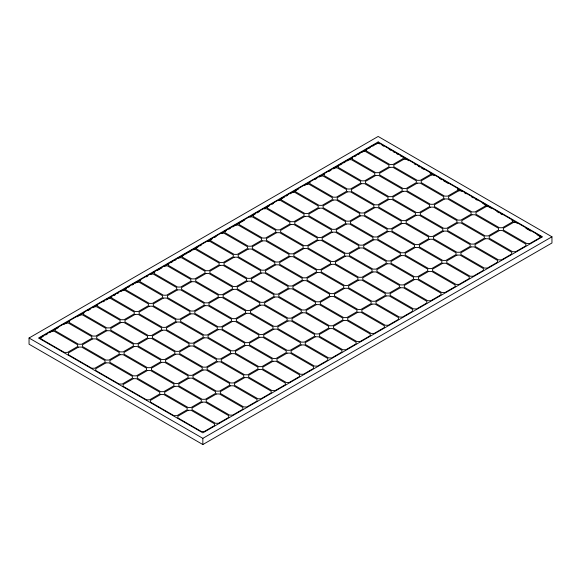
<?xml version="1.0" encoding="UTF-8"?>
<svg xmlns="http://www.w3.org/2000/svg" width="581" height="581" viewBox="0 0 581 581"><rect width="100%" height="100%" fill="white"/><g stroke="black" fill="none" stroke-linecap="round" stroke-linejoin="round"><path stroke-width="0.87" d="M29.05 338.011L378.158 136.455L551.95 236.794L551.95 242.989L202.842 444.545L29.05 344.206L29.05 338.011L202.842 438.35L551.95 236.794M378.158 141.946L38.549 338.011L202.842 432.867L542.451 236.794L378.158 141.946L378.158 143.006L375.805 144.364M39.247 338.316L40.815 337.416M52.588 330.618L54.941 329.26M66.706 322.47L68.275 321.562M80.832 314.314L82.4 313.406M94.95 306.158L97.303 304.8M109.068 298.009L111.421 296.651M123.978 289.403L125.547 288.496M136.528 282.155L139.665 280.34M152.222 273.099L153.791 272.191M166.34 264.943L167.909 264.035M178.89 257.695L182.035 255.887M193.015 249.547L196.153 247.731M207.918 240.941L210.271 239.575M236.946 224.179L239.299 222.821M251.856 215.573L253.425 214.665M264.406 208.325L266.759 206.967M280.093 199.268L281.662 198.361M293.434 191.57L295.787 190.212M306.768 183.865L309.905 182.056M335.012 167.56L338.149 165.752M349.13 159.412L352.275 157.596M363.256 151.256L366.393 149.448M39.341 338.621L43.27 336.355M45.63 334.99L47.199 334.082M49.559 332.724L58.202 327.728M63.707 324.554L69.212 321.373M77.07 316.834L84.151 312.752M88.08 310.479L90.44 309.121M92.793 307.756L97.514 305.032M103.011 301.859L104.587 300.951M106.156 300.043L111.661 296.869M114.021 295.504L115.59 294.596M117.166 293.688L118.735 292.78M121.095 291.422L126.6 288.241M128.169 287.334L129.745 286.426M132.105 285.068L133.674 284.16M135.25 283.252L140.747 280.071M146.252 276.897L147.821 275.99M150.181 274.624L154.902 271.901M157.255 270.543L161.976 267.819M164.336 266.454L169.049 263.73M170.625 262.823L172.978 261.465M174.554 260.557L176.123 259.649M178.483 258.284L183.988 255.11M185.557 254.202L187.133 253.294M188.702 252.386L191.062 251.028M192.631 250.12L198.136 246.94M199.711 246.032L201.28 245.124M207.57 241.493L212.29 238.769M214.643 237.411L216.219 236.503M221.724 233.322L226.437 230.599M228.798 229.241L230.366 228.333M232.727 226.968L234.296 226.06M235.871 225.152L244.521 220.163M250.019 216.982L255.524 213.808M257.1 212.9L259.453 211.535M264.173 208.811L269.671 205.638M272.031 204.28L273.607 203.372M278.321 200.648L284.61 197.017M286.186 196.109L287.755 195.201M290.115 193.836L298.765 188.847M304.262 185.666L309.767 182.492M315.272 179.311L316.841 178.403M319.201 177.045L324.706 173.864M328.635 171.598L330.996 170.233M333.349 168.875L338.069 166.151M339.638 165.244L341.998 163.878M343.574 162.978L345.143 162.07M346.719 161.162L352.217 157.981M354.577 156.623L356.146 155.715M357.722 154.807L360.082 153.442M361.651 152.534L367.156 149.361M368.724 148.453L370.3 147.545M372.661 146.18L374.229 145.272M403.214 157.11L405.56 158.468M430.608 172.935L432.961 174.285M458.794 189.203L460.355 190.103M486.195 205.02L488.541 206.378M540.207 236.206L541.775 237.113M378.158 143.006L379.734 143.914M382.095 145.272L383.663 146.18M389.168 149.361L390.737 150.268M393.097 151.626L394.666 152.534M396.242 153.442L397.811 154.35M400.171 155.708L401.74 156.616M403.316 157.524L408.821 160.705M414.318 163.878L415.894 164.786M418.247 166.151L419.823 167.059M421.392 167.967L423.752 169.325M430.042 172.956L434.755 175.68M439.476 178.403L441.829 179.761M443.405 180.669L448.118 183.393M457.552 188.84L462.273 191.563M464.626 192.928L466.202 193.836M471.699 197.01L473.275 197.918M475.636 199.276L477.204 200.184M482.709 203.365L491.352 208.354M496.857 211.535L499.217 212.893M500.786 213.801L502.362 214.709M511.788 220.155L517.293 223.329M525.943 228.326L530.656 231.049M536.946 234.68L541.659 237.404M202.842 438.35L202.842 444.545M51.164 331.264L41.011 337.125L41.011 338.897L64.397 352.406L67.469 352.406L77.629 346.537L77.629 344.765L54.236 331.264L51.164 331.264M65.319 323.094L55.159 328.955L55.159 330.734L78.544 344.235L81.623 344.235L91.776 338.367L91.776 336.595L68.391 323.094L65.319 323.094M79.466 314.924L69.306 320.785L69.306 322.564L92.699 336.065L95.771 336.065L105.931 330.197L105.931 328.425L82.538 314.924L79.466 314.924M93.614 306.753L83.461 312.614L83.461 314.394L106.846 327.895L109.918 327.895L120.078 322.034L120.078 320.254L96.693 306.753L93.614 306.753M107.768 298.583L97.608 304.451L97.608 306.223L121.001 319.724L124.073 319.724L134.226 313.863L134.226 312.084L110.84 298.583L107.768 298.583M121.916 290.413L111.763 296.281L111.763 298.053L135.148 311.554L138.22 311.554L148.38 305.693L148.38 303.914L124.988 290.413L121.916 290.413M136.07 282.243L125.91 288.111L125.91 289.883L149.295 303.384L152.375 303.384L162.527 297.523L162.527 295.751L139.142 282.243L136.07 282.243M150.218 274.072L140.057 279.94L140.057 281.712L163.45 295.213L166.522 295.213L176.682 289.353L176.682 287.58L153.29 274.072L150.218 274.072M164.372 265.902L154.212 271.77L154.212 273.542L177.597 287.05L180.669 287.05L190.829 281.182L190.829 279.41L167.444 265.902L164.372 265.902M178.52 257.732L168.359 263.6L168.359 265.372L191.752 278.88L194.824 278.88L204.984 273.012L204.984 271.24L181.592 257.732L178.52 257.732M192.667 249.569L182.514 255.429L182.514 257.201L205.899 270.71L208.971 270.71L219.131 264.842L219.131 263.07L195.739 249.569L192.667 249.569M206.821 241.398L196.661 247.259L196.661 249.031L220.054 262.539L223.126 262.539L233.279 256.671L233.279 254.899L209.894 241.398L206.821 241.398M220.969 233.228L210.816 239.089L210.816 240.868L234.201 254.369L237.273 254.369L247.433 248.501L247.433 246.729L224.041 233.228L220.969 233.228M235.123 225.058L224.963 230.918L224.963 232.698L248.348 246.199L251.428 246.199L261.581 240.331L261.581 238.559L238.195 225.058L235.123 225.058M249.271 216.887L239.111 222.748L239.111 224.527L262.503 238.028L265.575 238.028L275.735 232.168L275.735 230.388L252.343 216.887L249.271 216.887M263.418 208.717L253.265 214.585L253.265 216.357L276.65 229.858L279.722 229.858L289.883 223.997L289.883 222.218L266.497 208.717L263.418 208.717M277.573 200.547L267.413 206.415L267.413 208.187L290.805 221.688L293.877 221.688L304.03 215.827L304.03 214.048L280.645 200.547L277.573 200.547M291.72 192.376L281.567 198.244L281.567 200.017L304.952 213.517L308.024 213.517L318.185 207.657L318.185 205.885L294.792 192.376L291.72 192.376M305.875 184.206L295.714 190.074L295.714 191.846L319.1 205.347L322.179 205.347L332.332 199.486L332.332 197.714L308.947 184.206L305.875 184.206M320.022 176.036L309.862 181.904L309.862 183.676L333.254 197.184L336.326 197.184L346.487 191.316L346.487 189.544L323.094 176.036L320.022 176.036M334.177 167.873L324.016 173.734L324.016 175.506L347.402 189.014L350.474 189.014L360.634 183.146L360.634 181.374L337.249 167.873L334.177 167.873M348.324 159.702L338.164 165.563L338.164 167.335L361.556 180.844L364.628 180.844L374.789 174.975L374.789 173.203L351.396 159.702L348.324 159.702M362.471 151.532L352.318 157.393L352.318 159.165L375.704 172.673L378.776 172.673L388.936 166.805L388.936 165.033L365.543 151.532L362.471 151.532M376.626 143.362L366.466 149.223L366.466 151.002L389.858 164.503L392.93 164.503L403.083 158.635L403.083 156.863L379.698 143.362L376.626 143.362M78.544 347.068L68.391 352.936L68.391 354.708L91.776 368.216L94.848 368.216L105.008 362.348L105.008 360.576L81.623 347.068L78.544 347.068M92.699 338.897L82.538 344.765L82.538 346.537L105.931 360.046L109.003 360.046L119.156 354.178L119.156 352.406L95.771 338.897L92.699 338.897M106.846 330.734L96.693 336.595L96.693 338.367L120.078 351.875L123.15 351.875L133.31 346.007L133.31 344.235L109.918 330.734L106.846 330.734M121.001 322.564L110.84 328.425L110.84 330.197L134.226 343.705L137.305 343.705L147.458 337.837L147.458 336.065L124.073 322.564L121.001 322.564M135.148 314.394L124.988 320.254L124.988 322.034L148.38 335.535L151.452 335.535L161.612 329.667L161.612 327.895L138.22 314.394L135.148 314.394M149.295 306.223L139.142 312.084L139.142 313.863L162.527 327.364L165.6 327.364L175.76 321.496L175.76 319.724L152.375 306.223L149.295 306.223M163.45 298.053L153.29 303.914L153.29 305.693L176.682 319.194L179.754 319.194L189.914 313.333L189.914 311.554L166.522 298.053L163.45 298.053M177.597 289.883L167.444 295.751L167.444 297.523L190.829 311.024L193.901 311.024L204.062 305.163L204.062 303.384L180.669 289.883L177.597 289.883M191.752 281.712L181.592 287.58L181.592 289.353L204.984 302.854L208.056 302.854L218.209 296.993L218.209 295.213L194.824 281.712L191.752 281.712M205.899 273.542L195.739 279.41L195.739 281.182L219.131 294.683L222.203 294.683L232.364 288.822L232.364 287.05L208.971 273.542L205.899 273.542M220.054 265.372L209.894 271.24L209.894 273.012L233.279 286.513L236.358 286.513L246.511 280.652L246.511 278.88L223.126 265.372L220.054 265.372M234.201 257.201L224.041 263.07L224.041 264.842L247.433 278.35L250.505 278.35L260.666 272.482L260.666 270.71L237.273 257.201L234.201 257.201M248.348 249.031L238.195 254.899L238.195 256.671L261.581 270.18L264.653 270.18L274.813 264.311L274.813 262.539L251.428 249.031L248.348 249.031M262.503 240.868L252.343 246.729L252.343 248.501L275.735 262.009L278.807 262.009L288.96 256.141L288.96 254.369L265.575 240.868L262.503 240.868M276.65 232.698L266.497 238.559L266.497 240.331L289.883 253.839L292.955 253.839L303.115 247.971L303.115 246.199L279.722 232.698L276.65 232.698M290.805 224.527L280.645 230.388L280.645 232.168L304.03 245.669L307.109 245.669L317.262 239.8L317.262 238.028L293.877 224.527L290.805 224.527M304.952 216.357L294.792 222.218L294.792 223.997L318.185 237.498L321.257 237.498L331.417 231.63L331.417 229.858L308.024 216.357L304.952 216.357M319.1 208.187L308.947 214.048L308.947 215.827L332.332 229.328L335.404 229.328L345.564 223.467L345.564 221.688L322.179 208.187L319.1 208.187M333.254 200.017L323.094 205.885L323.094 207.657L346.487 221.158L349.559 221.158L359.719 215.297L359.719 213.517L336.326 200.017L333.254 200.017M347.402 191.846L337.249 197.714L337.249 199.486L360.634 212.987L363.706 212.987L373.866 207.126L373.866 205.347L350.474 191.846L347.402 191.846M361.556 183.676L351.396 189.544L351.396 191.316L374.789 204.817L377.861 204.817L388.014 198.956L388.014 197.184L364.628 183.676L361.556 183.676M375.704 175.506L365.543 181.374L365.543 183.146L388.936 196.647L392.008 196.647L402.168 190.786L402.168 189.014L378.776 175.506L375.704 175.506M389.858 167.335L379.698 173.203L379.698 174.975L403.083 188.484L406.163 188.484L416.316 182.616L416.316 180.844L392.93 167.335L389.858 167.335M404.006 159.165L393.845 165.033L393.845 166.805L417.238 180.313L420.31 180.313L430.47 174.445L430.47 172.673L407.078 159.165L404.006 159.165M105.931 362.878L95.771 368.746L95.771 370.518L119.156 384.019L122.235 384.019L132.388 378.158L132.388 376.379L109.003 362.878L105.931 362.878M120.078 354.708L109.918 360.576L109.918 362.348L133.31 375.849L136.382 375.849L146.543 369.988L146.543 368.216L123.15 354.708L120.078 354.708M134.226 346.537L124.073 352.406L124.073 354.178L147.458 367.679L150.53 367.679L160.69 361.818L160.69 360.046L137.305 346.537L134.226 346.537M148.38 338.367L138.22 344.235L138.22 346.007L161.612 359.516L164.684 359.516L174.837 353.647L174.837 351.875L151.452 338.367L148.38 338.367M162.527 330.197L152.375 336.065L152.375 337.837L175.76 351.345L178.832 351.345L188.992 345.477L188.992 343.705L165.6 330.197L162.527 330.197M176.682 322.034L166.522 327.895L166.522 329.667L189.914 343.175L192.986 343.175L203.139 337.307L203.139 335.535L179.754 322.034L176.682 322.034M190.829 313.863L180.669 319.724L180.669 321.496L204.062 335.005L207.134 335.005L217.294 329.136L217.294 327.364L193.901 313.863L190.829 313.863M204.984 305.693L194.824 311.554L194.824 313.333L218.209 326.834L221.281 326.834L231.441 320.966L231.441 319.194L208.056 305.693L204.984 305.693M219.131 297.523L208.971 303.384L208.971 305.163L232.364 318.664L235.436 318.664L245.596 312.796L245.596 311.024L222.203 297.523L219.131 297.523M233.279 289.353L223.126 295.213L223.126 296.993L246.511 310.494L249.583 310.494L259.743 304.633L259.743 302.854L236.358 289.353L233.279 289.353M247.433 281.182L237.273 287.05L237.273 288.822L260.666 302.323L263.738 302.323L273.891 296.463L273.891 294.683L250.505 281.182L247.433 281.182M261.581 273.012L251.428 278.88L251.428 280.652L274.813 294.153L277.885 294.153L288.045 288.292L288.045 286.513L264.653 273.012L261.581 273.012M275.735 264.842L265.575 270.71L265.575 272.482L288.96 285.983L292.04 285.983L302.193 280.122L302.193 278.35L278.807 264.842L275.735 264.842M289.883 256.671L279.722 262.539L279.722 264.311L303.115 277.812L306.187 277.812L316.347 271.952L316.347 270.18L292.955 256.671L289.883 256.671M304.03 248.501L293.877 254.369L293.877 256.141L317.262 269.649L320.334 269.649L330.495 263.781L330.495 262.009L307.109 248.501L304.03 248.501M318.185 240.331L308.024 246.199L308.024 247.971L331.417 261.479L334.489 261.479L344.642 255.611L344.642 253.839L321.257 240.331L318.185 240.331M332.332 232.168L322.179 238.028L322.179 239.8L345.564 253.309L348.636 253.309L358.797 247.441L358.797 245.669L335.404 232.168L332.332 232.168M346.487 223.997L336.326 229.858L336.326 231.63L359.719 245.138L362.791 245.138L372.944 239.27L372.944 237.498L349.559 223.997L346.487 223.997M360.634 215.827L350.474 221.688L350.474 223.467L373.866 236.968L376.938 236.968L387.099 231.1L387.099 229.328L363.706 215.827L360.634 215.827M374.789 207.657L364.628 213.517L364.628 215.297L388.014 228.798L391.086 228.798L401.246 222.93L401.246 221.158L377.861 207.657L374.789 207.657M388.936 199.486L378.776 205.347L378.776 207.126L402.168 220.627L405.24 220.627L415.4 214.767L415.4 212.987L392.008 199.486L388.936 199.486M403.083 191.316L392.93 197.184L392.93 198.956L416.316 212.457L419.388 212.457L429.548 206.596L429.548 204.817L406.163 191.316L403.083 191.316M417.238 183.146L407.078 189.014L407.078 190.786L430.47 204.287L433.542 204.287L443.695 198.426L443.695 196.647L420.31 183.146L417.238 183.146M431.385 174.975L421.232 180.844L421.232 182.616L444.618 196.117L447.69 196.117L457.85 190.256L457.85 188.484L434.457 174.975L431.385 174.975M133.31 378.689L123.15 384.549L123.15 386.329L146.543 399.83L149.615 399.83L159.768 393.962L159.768 392.19L136.382 378.689L133.31 378.689M147.458 370.518L137.305 376.379L137.305 378.158L160.69 391.659L163.762 391.659L173.922 385.799L173.922 384.019L150.53 370.518L147.458 370.518M161.612 362.348L151.452 368.216L151.452 369.988L174.837 383.489L177.917 383.489L188.07 377.628L188.07 375.849L164.684 362.348L161.612 362.348M175.76 354.178L165.6 360.046L165.6 361.818L188.992 375.319L192.064 375.319L202.224 369.458L202.224 367.679L178.832 354.178L175.76 354.178M189.914 346.007L179.754 351.875L179.754 353.647L203.139 367.148L206.211 367.148L216.372 361.288L216.372 359.516L192.986 346.007L189.914 346.007M204.062 337.837L193.901 343.705L193.901 345.477L217.294 358.978L220.366 358.978L230.526 353.117L230.526 351.345L207.134 337.837L204.062 337.837M218.209 329.667L208.056 335.535L208.056 337.307L231.441 350.815L234.513 350.815L244.674 344.947L244.674 343.175L221.281 329.667L218.209 329.667M232.364 321.496L222.203 327.364L222.203 329.136L245.596 342.645L248.668 342.645L258.821 336.777L258.821 335.005L235.436 321.496L232.364 321.496M246.511 313.333L236.358 319.194L236.358 320.966L259.743 334.474L262.815 334.474L272.976 328.606L272.976 326.834L249.583 313.333L246.511 313.333M260.666 305.163L250.505 311.024L250.505 312.796L273.891 326.304L276.97 326.304L287.123 320.436L287.123 318.664L263.738 305.163L260.666 305.163M274.813 296.993L264.653 302.854L264.653 304.633L288.045 318.134L291.117 318.134L301.278 312.266L301.278 310.494L277.885 296.993L274.813 296.993M288.96 288.822L278.807 294.683L278.807 296.463L302.193 309.964L305.265 309.964L315.425 304.095L315.425 302.323L292.04 288.822L288.96 288.822M303.115 280.652L292.955 286.513L292.955 288.292L316.347 301.793L319.419 301.793L329.572 295.932L329.572 294.153L306.187 280.652L303.115 280.652M317.262 272.482L307.109 278.35L307.109 280.122L330.495 293.623L333.567 293.623L343.727 287.762L343.727 285.983L320.334 272.482L317.262 272.482M331.417 264.311L321.257 270.18L321.257 271.952L344.642 285.453L347.721 285.453L357.874 279.592L357.874 277.812L334.489 264.311L331.417 264.311M345.564 256.141L335.404 262.009L335.404 263.781L358.797 277.282L361.869 277.282L372.029 271.421L372.029 269.649L348.636 256.141L345.564 256.141M359.719 247.971L349.559 253.839L349.559 255.611L372.944 269.112L376.016 269.112L386.176 263.251L386.176 261.479L362.791 247.971L359.719 247.971M373.866 239.8L363.706 245.669L363.706 247.441L387.099 260.949L390.171 260.949L400.331 255.081L400.331 253.309L376.938 239.8L373.866 239.8M388.014 231.63L377.861 237.498L377.861 239.27L401.246 252.779L404.318 252.779L414.478 246.91L414.478 245.138L391.086 231.63L388.014 231.63M402.168 223.467L392.008 229.328L392.008 231.1L415.4 244.608L418.473 244.608L428.625 238.74L428.625 236.968L405.24 223.467L402.168 223.467M416.316 215.297L406.163 221.158L406.163 222.93L429.548 236.438L432.62 236.438L442.78 230.57L442.78 228.798L419.388 215.297L416.316 215.297M430.47 207.126L420.31 212.987L420.31 214.767L443.695 228.268L446.774 228.268L456.927 222.4L456.927 220.627L433.542 207.126L430.47 207.126M444.618 198.956L434.457 204.817L434.457 206.596L457.85 220.097L460.922 220.097L471.082 214.229L471.082 212.457L447.69 198.956L444.618 198.956M458.765 190.786L448.612 196.647L448.612 198.426L471.997 211.927L475.069 211.927L485.229 206.066L485.229 204.287L461.844 190.786L458.765 190.786M160.69 394.499L150.53 400.36L150.53 402.132L173.922 415.64L176.994 415.64L187.155 409.772L187.155 408L163.762 394.499L160.69 394.499M174.837 386.329L164.684 392.19L164.684 393.962L188.07 407.47L191.142 407.47L201.302 401.602L201.302 399.83L177.917 386.329L174.837 386.329M188.992 378.158L178.832 384.019L178.832 385.799L202.224 399.3L205.296 399.3L215.457 393.431L215.457 391.659L192.064 378.158L188.992 378.158M203.139 369.988L192.986 375.849L192.986 377.628L216.372 391.129L219.444 391.129L229.604 385.261L229.604 383.489L206.211 369.988L203.139 369.988M217.294 361.818L207.134 367.679L207.134 369.458L230.526 382.959L233.598 382.959L243.751 377.098L243.751 375.319L220.366 361.818L217.294 361.818M231.441 353.647L221.281 359.516L221.281 361.288L244.674 374.789L247.746 374.789L257.906 368.928L257.906 367.148L234.513 353.647L231.441 353.647M245.596 345.477L235.436 351.345L235.436 353.117L258.821 366.618L261.9 366.618L272.053 360.757L272.053 358.978L248.668 345.477L245.596 345.477M259.743 337.307L249.583 343.175L249.583 344.947L272.976 358.448L276.048 358.448L286.208 352.587L286.208 350.815L262.815 337.307L259.743 337.307M273.891 329.136L263.738 335.005L263.738 336.777L287.123 350.278L290.195 350.278L300.355 344.417L300.355 342.645L276.97 329.136L273.891 329.136M288.045 320.966L277.885 326.834L277.885 328.606L301.278 342.107L304.35 342.107L314.503 336.246L314.503 334.474L291.117 320.966L288.045 320.966M302.193 312.796L292.04 318.664L292.04 320.436L315.425 333.944L318.497 333.944L328.657 328.076L328.657 326.304L305.265 312.796L302.193 312.796M316.347 304.633L306.187 310.494L306.187 312.266L329.572 325.774L332.652 325.774L342.805 319.906L342.805 318.134L319.419 304.633L316.347 304.633M330.495 296.463L320.334 302.323L320.334 304.095L343.727 317.604L346.799 317.604L356.959 311.736L356.959 309.964L333.567 296.463L330.495 296.463M344.642 288.292L334.489 294.153L334.489 295.932L357.874 309.433L360.946 309.433L371.106 303.565L371.106 301.793L347.721 288.292L344.642 288.292M358.797 280.122L348.636 285.983L348.636 287.762L372.029 301.263L375.101 301.263L385.261 295.395L385.261 293.623L361.869 280.122L358.797 280.122M372.944 271.952L362.791 277.812L362.791 279.592L386.176 293.093L389.248 293.093L399.408 287.232L399.408 285.453L376.016 271.952L372.944 271.952M387.099 263.781L376.938 269.649L376.938 271.421L400.331 284.922L403.403 284.922L413.556 279.062L413.556 277.282L390.171 263.781L387.099 263.781M401.246 255.611L391.086 261.479L391.086 263.251L414.478 276.752L417.55 276.752L427.71 270.891L427.71 269.112L404.318 255.611L401.246 255.611M415.4 247.441L405.24 253.309L405.24 255.081L428.625 268.582L431.705 268.582L441.858 262.721L441.858 260.949L418.473 247.441L415.4 247.441M429.548 239.27L419.388 245.138L419.388 246.91L442.78 260.411L445.852 260.411L456.012 254.551L456.012 252.779L432.62 239.27L429.548 239.27M443.695 231.1L433.542 236.968L433.542 238.74L456.927 252.248L459.999 252.248L470.16 246.38L470.16 244.608L446.774 231.1L443.695 231.1M457.85 222.93L447.69 228.798L447.69 230.57L471.082 244.078L474.154 244.078L484.307 238.21L484.307 236.438L460.922 222.93L457.85 222.93M471.997 214.767L461.844 220.627L461.844 222.4L485.229 235.908L488.301 235.908L498.462 230.04L498.462 228.268L475.069 214.767L471.997 214.767M486.152 206.596L475.992 212.457L475.992 214.229L499.377 227.737L502.456 227.737L512.609 221.869L512.609 220.097L489.224 206.596L486.152 206.596M188.07 410.302L177.917 416.17L177.917 417.942L201.302 431.443L204.374 431.443L214.534 425.582L214.534 423.81L191.142 410.302L188.07 410.302M202.224 402.132L192.064 408L192.064 409.772L215.457 423.273L218.529 423.273L228.682 417.412L228.682 415.64L205.296 402.132L202.224 402.132M216.372 393.962L206.211 399.83L206.211 401.602L229.604 415.11L232.676 415.11L242.836 409.242L242.836 407.47L219.444 393.962L216.372 393.962M230.526 385.799L220.366 391.659L220.366 393.431L243.751 406.94L246.823 406.94L256.984 401.072L256.984 399.3L233.598 385.799L230.526 385.799M244.674 377.628L234.513 383.489L234.513 385.261L257.906 398.769L260.978 398.769L271.138 392.901L271.138 391.129L247.746 377.628L244.674 377.628M258.821 369.458L248.668 375.319L248.668 377.098L272.053 390.599L275.125 390.599L285.286 384.731L285.286 382.959L261.9 369.458L258.821 369.458M272.976 361.288L262.815 367.148L262.815 368.928L286.208 382.429L289.28 382.429L299.433 376.561L299.433 374.789L276.048 361.288L272.976 361.288M287.123 353.117L276.97 358.978L276.97 360.757L300.355 374.258L303.427 374.258L313.587 368.398L313.587 366.618L290.195 353.117L287.123 353.117M301.278 344.947L291.117 350.815L291.117 352.587L314.503 366.088L317.582 366.088L327.735 360.227L327.735 358.448L304.35 344.947L301.278 344.947M315.425 336.777L305.265 342.645L305.265 344.417L328.657 357.918L331.729 357.918L341.889 352.057L341.889 350.278L318.497 336.777L315.425 336.777M329.572 328.606L319.419 334.474L319.419 336.246L342.805 349.747L345.877 349.747L356.037 343.887L356.037 342.107L332.652 328.606L329.572 328.606M343.727 320.436L333.567 326.304L333.567 328.076L356.959 341.577L360.031 341.577L370.184 335.716L370.184 333.944L346.799 320.436L343.727 320.436M357.874 312.266L347.721 318.134L347.721 319.906L371.106 333.407L374.179 333.407L384.339 327.546L384.339 325.774L360.946 312.266L357.874 312.266M372.029 304.095L361.869 309.964L361.869 311.736L385.261 325.244L388.333 325.244L398.486 319.376L398.486 317.604L375.101 304.095L372.029 304.095M386.176 295.932L376.016 301.793L376.016 303.565L399.408 317.073L402.48 317.073L412.641 311.205L412.641 309.433L389.248 295.932L386.176 295.932M400.331 287.762L390.171 293.623L390.171 295.395L413.556 308.903L416.628 308.903L426.788 303.035L426.788 301.263L403.403 287.762L400.331 287.762M414.478 279.592L404.318 285.453L404.318 287.232L427.71 300.733L430.782 300.733L440.943 294.865L440.943 293.093L417.55 279.592L414.478 279.592M428.625 271.421L418.473 277.282L418.473 279.062L441.858 292.563L444.93 292.563L455.09 286.694L455.09 284.922L431.705 271.421L428.625 271.421M442.78 263.251L432.62 269.112L432.62 270.891L456.012 284.392L459.084 284.392L469.237 278.531L469.237 276.752L445.852 263.251L442.78 263.251M456.927 255.081L446.774 260.949L446.774 262.721L470.16 276.222L473.232 276.222L483.392 270.361L483.392 268.582L459.999 255.081L456.927 255.081M471.082 246.91L460.922 252.779L460.922 254.551L484.307 268.052L487.386 268.052L497.539 262.191L497.539 260.411L474.154 246.91L471.082 246.91M485.229 238.74L475.069 244.608L475.069 246.38L498.462 259.881L501.534 259.881L511.694 254.02L511.694 252.248L488.301 238.74L485.229 238.74M499.377 230.57L489.224 236.438L489.224 238.21L512.609 251.711L515.681 251.711L525.841 245.85L525.841 244.078L502.456 230.57L499.377 230.57M513.531 222.4L503.371 228.268L503.371 230.04L526.764 243.541L529.836 243.541L539.989 237.68L539.989 235.908L516.603 222.4L513.531 222.4"/></g></svg>
